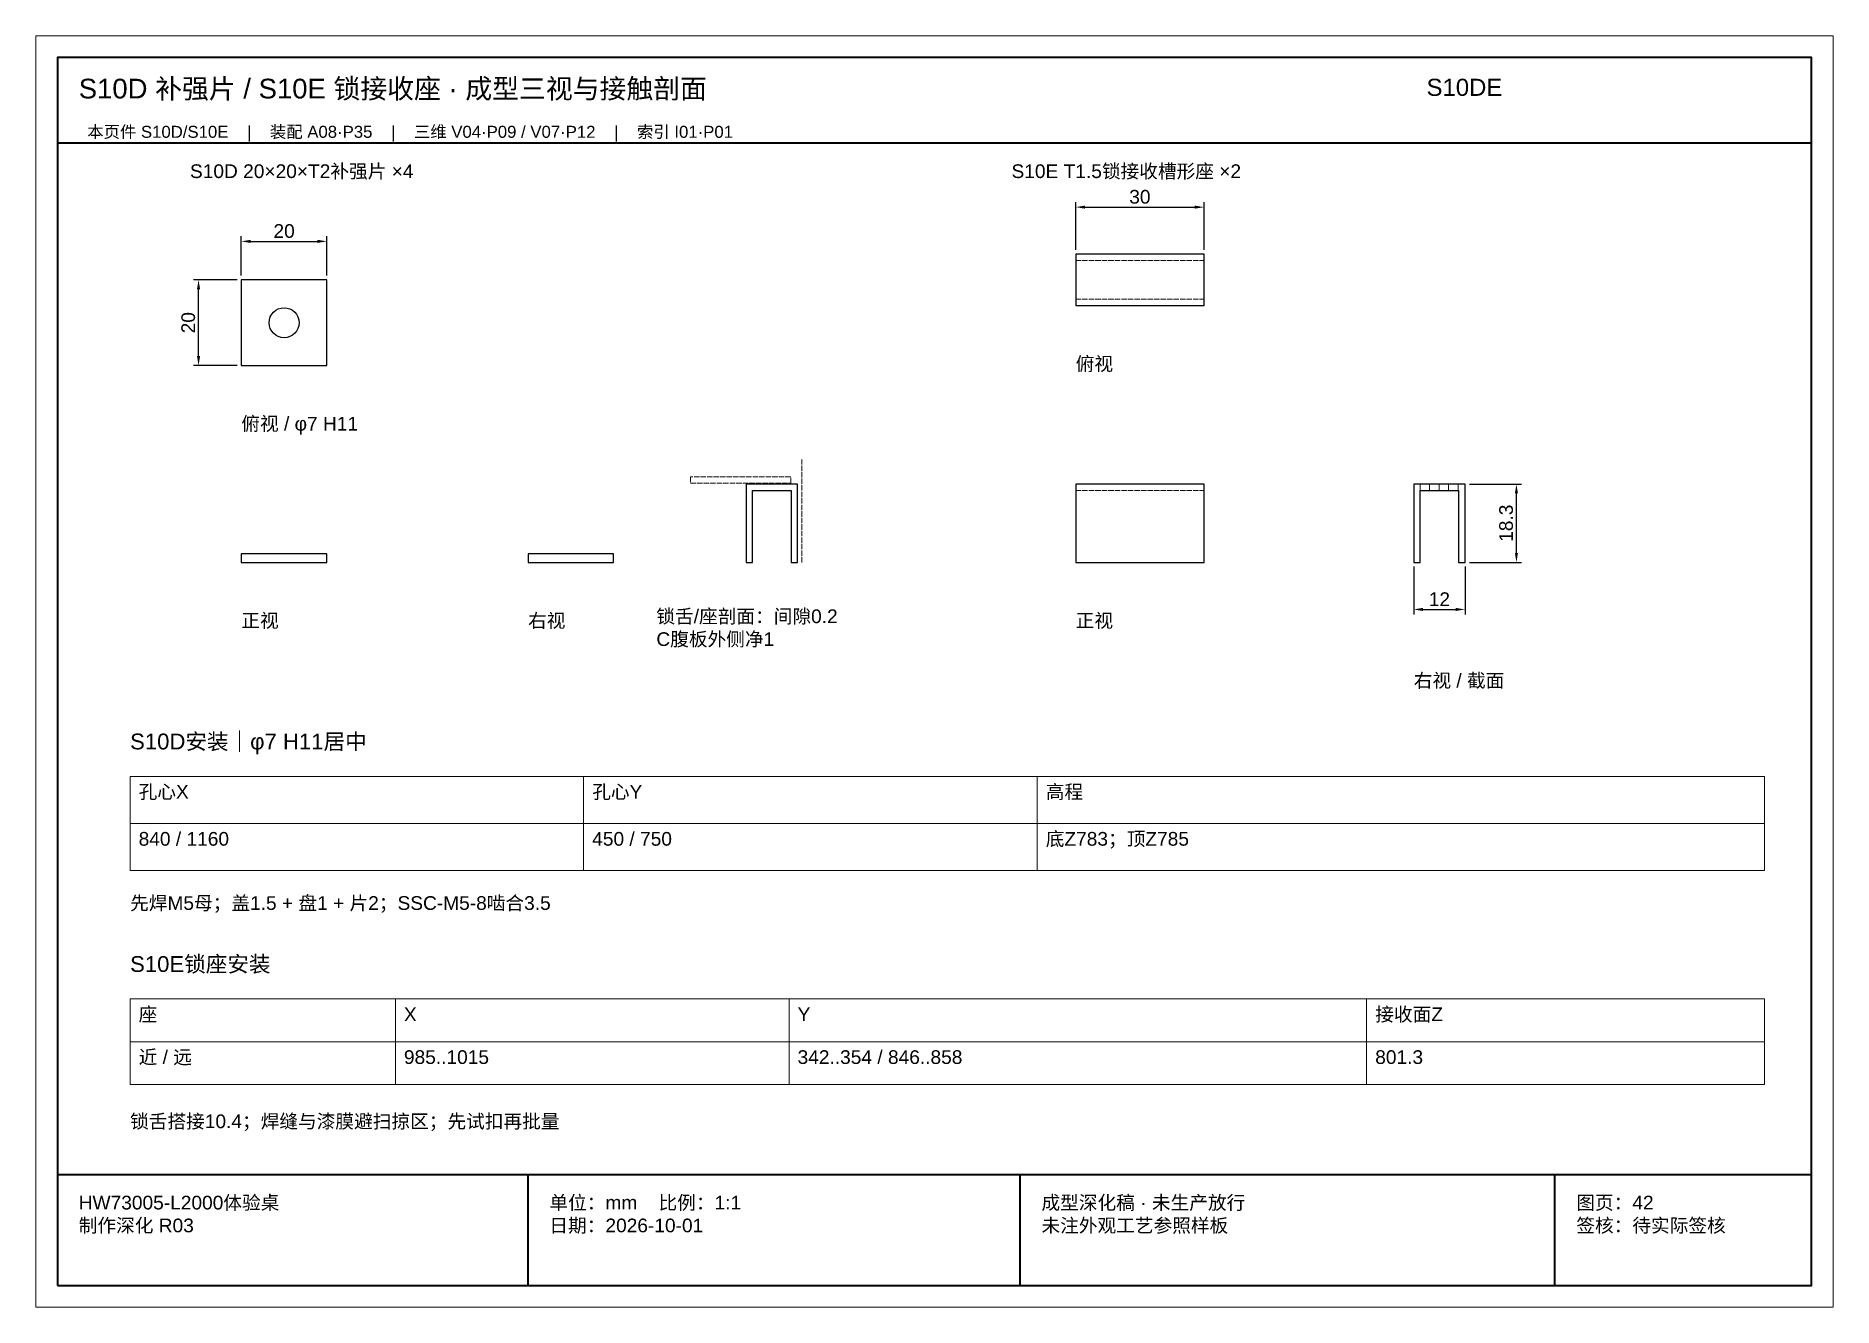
# Paper-space layout 'S10DE' of a CAD drawing. Header units: millimetres. Extents: x 0 to 420, y 0 to 297.
# The model-space entities are those that its viewports show. They can reach past a viewport. Long polylines and large blocks are cut down to what shows.
import ezdxf

# ---------------------------------------------------------------- set-up
doc = ezdxf.new("R2010")
doc.units = ezdxf.units.MM
doc.linetypes.add('DASHED', pattern=[1.524, 1.27, -0.254])
for name, color, linetype, lineweight in [('DIM', 7, 'Continuous', 13), ('FRAME', 7, 'Continuous', 35), ('HATCH', 8, 'Continuous', 9), ('HIDDEN', 8, 'DASHED', 13), ('NOTE', 7, 'Continuous', 18), ('OUTLINE', 7, 'Continuous', 25)]:
    doc.layers.add(name, color=color, linetype=linetype, lineweight=lineweight)
doc.styles.add('CN', font='Arial Unicode.ttf')
doc.dimstyles.new('D1_A3', dxfattribs={"dimtxt": 3.2, "dimasz": 2.2, "dimexe": 1.2, "dimexo": 1, "dimgap": 0.8, "dimtad": 1, "dimdsep": 46, "dimtxsty": 'CN', "dimcen": 2.5, "dimclrd": 7, "dimclre": 7, "dimclrt": 7, "dimazin": 3, "dimtfac": 1, "dimtmove": 0, "dimatfit": 3})

msp = doc.modelspace()

# ---------------------------------------------------------------- hatches: boundary and pattern name
at = {"layer": 'HATCH'}
h = msp.add_hatch(dxfattribs=at)
h.set_pattern_fill('ANSI31', scale=0.7, angle=45)
h.paths.add_polyline_path([(312322, 174), (312323.5, 174), (312323.5, 190.8), (312332.5, 190.8), (312332.5, 174), (312334, 174), (312334, 192.3), (312322, 192.3)])

# ---------------------------------------------------------------- linework, layer by layer
at = {"layer": 'DIM'}
for points in [[(312022, 113), (312128, 113), (312128, 124), (312022, 124)], [(312128, 113), (312234, 113), (312234, 124), (312128, 124)], [(312234, 113), (312404, 113), (312404, 124), (312234, 124)], [(312022, 102), (312128, 102), (312128, 113), (312022, 113)], [(312128, 102), (312234, 102), (312234, 113), (312128, 113)], [(312234, 102), (312404, 102), (312404, 113), (312234, 113)], [(312022, 62), (312084, 62), (312084, 72), (312022, 72)], [(312084, 62), (312176, 62), (312176, 72), (312084, 72)], [(312176, 62), (312311, 62), (312311, 72), (312176, 72)], [(312311, 62), (312404, 62), (312404, 72), (312311, 72)], [(312022, 52), (312084, 52), (312084, 62), (312022, 62)], [(312084, 52), (312176, 52), (312176, 62), (312084, 62)], [(312176, 52), (312311, 52), (312311, 62), (312176, 62)], [(312311, 52), (312404, 52), (312404, 62), (312311, 62)]]:
    msp.add_lwpolyline(points, close=True, dxfattribs=at)
at = {"layer": 'FRAME'}
for p, q in [((312005, 272), (312415, 272)), ((312005, 31), (312415, 31)), ((312115, 5), (312115, 31)), ((312230, 5), (312230, 31)), ((312355, 5), (312355, 31))]:
    msp.add_line(p, q, dxfattribs=at)
msp.add_lwpolyline([(312005, 5), (312415, 5), (312415, 292), (312005, 292)], close=True, dxfattribs=at)
at = {"layer": 'HIDDEN'}
for p, q in [((312243, 244.5), (312273, 244.5)), ((312243, 235.5), (312273, 235.5)), ((312179, 174), (312179, 198)), ((312243, 190.8), (312273, 190.8))]:
    msp.add_line(p, q, dxfattribs=at)
msp.add_lwpolyline([(312153, 192.5), (312176.4, 192.5), (312176.4, 194), (312153, 194)], close=True, dxfattribs=at)
at = {"layer": 'OUTLINE'}
for points in [[(312243, 234), (312273, 234), (312273, 246), (312243, 246)], [(312048, 220), (312068, 220), (312068, 240), (312048, 240)], [(312166, 174), (312167.5, 174), (312167.5, 190.8), (312176.5, 190.8), (312176.5, 174), (312178, 174), (312178, 192.3), (312166, 192.3)], [(312243, 174), (312273, 174), (312273, 192.3), (312243, 192.3)], [(312322, 174), (312323.5, 174), (312323.5, 190.8), (312332.5, 190.8), (312332.5, 174), (312334, 174), (312334, 192.3), (312322, 192.3)], [(312048, 174), (312068, 174), (312068, 176), (312048, 176)], [(312115, 174), (312135, 174), (312135, 176), (312115, 176)]]:
    msp.add_lwpolyline(points, close=True, dxfattribs=at)
msp.add_circle((312058, 230), 3.5, dxfattribs=at)

# ---------------------------------------------------------------- texts
at = {"layer": 'NOTE', "attachment_point": 1, "style": 'CN'}
for s, insert, char_height, width in [('S10D 补强片 / S10E 锁接收座 · 成型三视与接触剖面', (312010, 287), 4.6, 310), ('S10DE', (312325, 287), 4, 90), ('本页件 S10D/S10E    |    装配 A08·P35    |    三维 V04·P09 / V07·P12    |    索引 I01·P01', (312012, 276), 2.8, 396), ('S10D 20×20×T2补强片 ×4', (312036, 267), 3.2, 165), ('S10E T1.5锁接收槽形座 ×2', (312228, 267), 3.2, 173), ('俯视', (312243, 222), 3.2, 150), ('俯视 / φ7 H11', (312048, 208), 3.2, 150), ('正视', (312048, 162), 3.2, 150), ('右视', (312115, 162), 3.2, 150), ('锁舌/座剖面：间隙0.2\\PC腹板外侧净1', (312145, 163), 3.2, 93), ('正视', (312243, 162), 3.2, 150), ('右视 / 截面', (312322, 148), 3.2, 150), ('S10D安装｜φ7 H11居中', (312022, 134), 3.7, 382), ('孔心X', (312024, 122), 3.2, 102), ('孔心Y', (312130, 122), 3.2, 102), ('高程', (312236, 122), 3.2, 166), ('840 / 1160', (312024, 111), 3.2, 102), ('450 / 750', (312130, 111), 3.2, 102), ('底Z783；顶Z785', (312236, 111), 3.2, 166), ('先焊M5母；盖1.5 + 盘1 + 片2；SSC-M5-8啮合3.5', (312022, 96), 3.2, 382), ('S10E锁座安装', (312022, 82), 3.7, 382), ('座', (312024, 70), 3.2, 58), ('X', (312086, 70), 3.2, 88), ('Y', (312178, 70), 3.2, 131), ('接收面Z', (312313, 70), 3.2, 89), ('近 / 远', (312024, 60), 3.2, 58), ('985..1015', (312086, 60), 3.2, 88), ('342..354 / 846..858', (312178, 60), 3.2, 131), ('801.3', (312313, 60), 3.2, 89), ('锁舌搭接10.4；焊缝与漆膜避扫掠区；先试扣再批量', (312022, 45), 3.2, 223), ('HW73005-L2000体验桌\\P制作深化 R03', (312010, 26), 3.2, 100), ('单位：mm    比例：1:1\\P日期：2026-10-01', (312120, 26), 3.2, 105), ('成型深化稿 · 未生产放行\\P未注外观工艺参照样板', (312235, 26), 3.2, 115), ('图页：42\\P签核：待实际签核', (312360, 26), 3.2, 55)]:
    msp.add_mtext(s, dxfattribs=dict(at, insert=insert, char_height=char_height, width=width))

# ---------------------------------------------------------------- dimensions: what is measured, and where the dimension line sits
at = {"layer": 'DIM'}
for base, p1, p2 in [((312243, 257), (312243, 246), (312273, 246)), ((312048, 249), (312048, 240), (312068, 240)), ((312322, 163), (312322, 174), (312334, 174))]:
    msp.add_linear_dim(base=base, p1=p1, p2=p2, dimstyle='D1_A3', dxfattribs=at).render()
for base, p1, p2 in [((312038, 220), (312048, 220), (312048, 240)), ((312346, 174), (312334, 174), (312334, 192.3))]:
    msp.add_linear_dim(base=base, p1=p1, p2=p2, angle=90, dimstyle='D1_A3', dxfattribs=at).render()

psp = doc.layouts.new('S10DE')

# ---------------------------------------------------------------- viewports
at = {"layer": 'Defpoints'}
psp.add_viewport(center=(210, 148.5), size=(420, 297), view_center_point=(312210, 148.5), view_height=297, dxfattribs=at)

doc.saveas('drawing.dxf')
